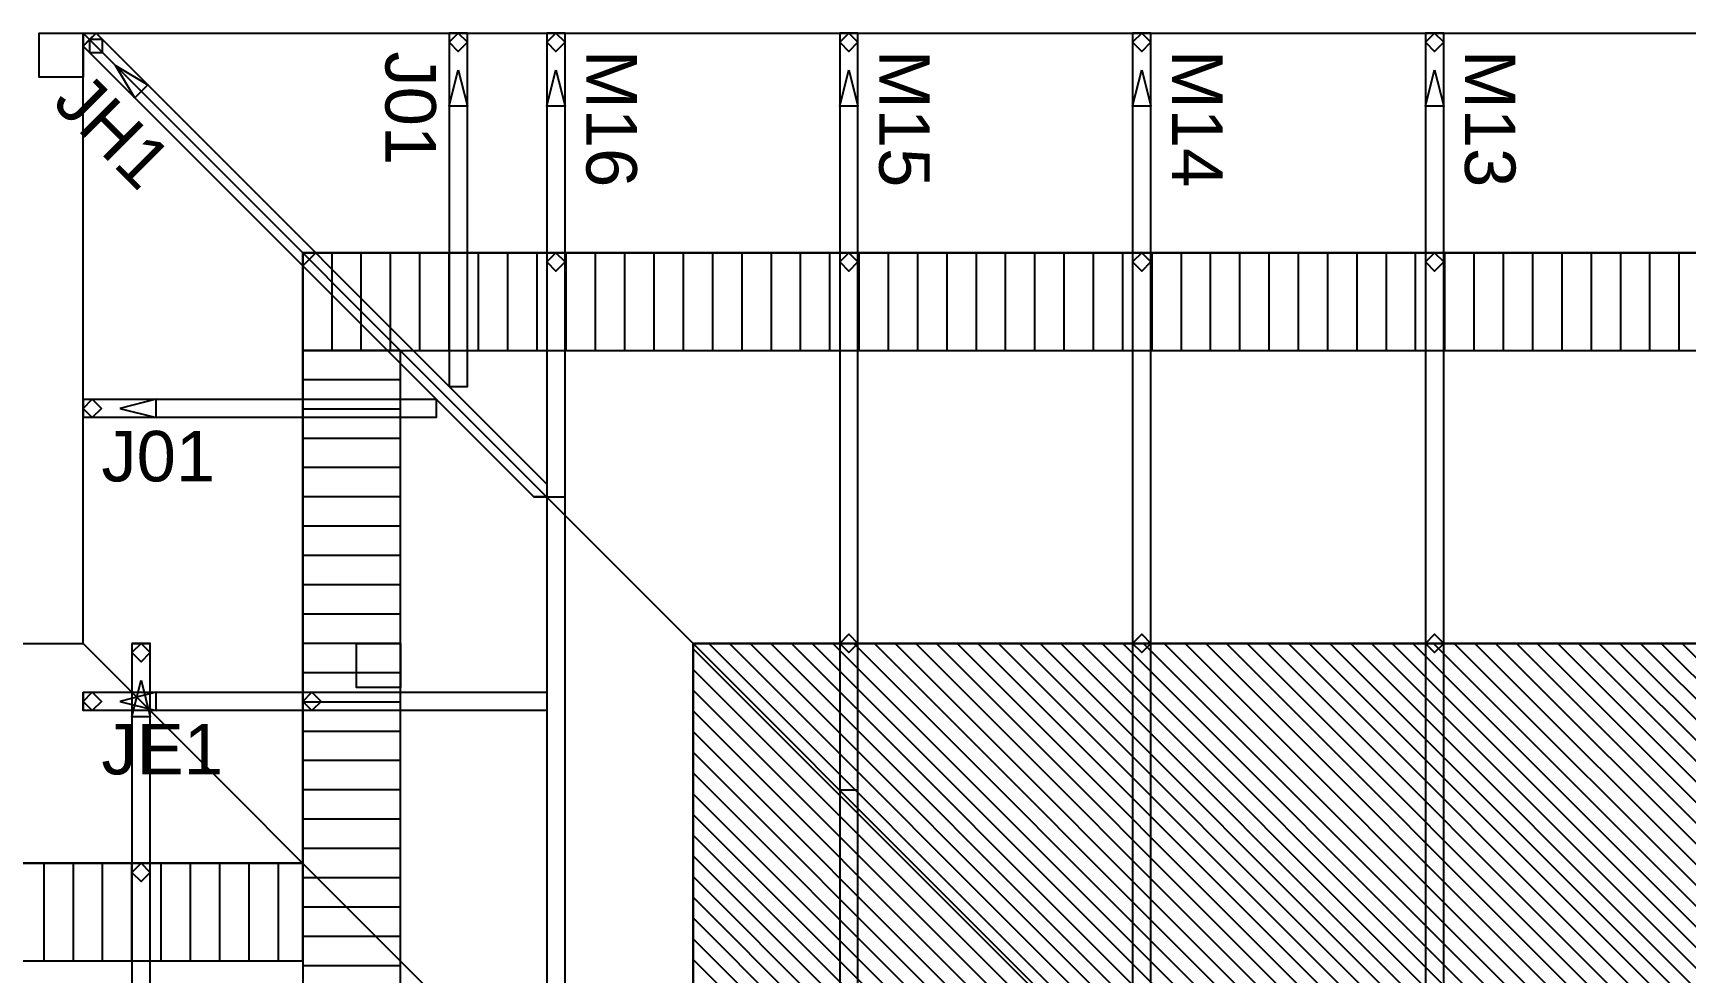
# Model space of a CAD drawing. Header units: inches. Extents: x -25328 to 8149, y -5530 to 4336.
# Drawn here: x 1270 to 1405.4, y 3184.1 to 3261.1 of the extents above; entities that cross this region are included whole.
import ezdxf

# ---------------------------------------------------------------- set-up
doc = ezdxf.new("R2010")
doc.units = ezdxf.units.IN
doc.header["$LTSCALE"] = 16
doc.header["$MEASUREMENT"] = 0
for name, color, linetype in [('1st_Floor_Labels_Engineering_Mem', 7, 'CONTINUOUS'), ('1st_Floor_Objects_Non-Associativ', 7, 'CONTINUOUS'), ('1st_Floor_Objects_Planes', 7, 'CONTINUOUS'), ('1st_Floor_Objects_Roof_Framing', 40, 'CONTINUOUS'), ('1st_Floor_Objects_Roof_Truss', 40, 'CONTINUOUS'), ('1st_Floor_Objects_Roof_Truss_Pro', 7, 'CONTINUOUS'), ('1st_Floor_Objects_Walls', 7, 'CONTINUOUS')]:
    doc.layers.add(name, color=color, linetype=linetype)
doc.styles.add('ARIAL', font='arial.ttf', dxfattribs={"height": 13.333333})

msp = doc.modelspace()

# ---------------------------------------------------------------- linework, layer by layer
at = {"layer": '1st_Floor_Objects_Non-Associativ', "color": 7}
for p, q in [((1324.05578318, 3210.65886431), (1469.62879649, 3065.08589678)), ((1325.32557383, 3211.08614092), (1471.32581797, 3065.08589678)), ((1327.02259532, 3211.08614092), (1473.02283946, 3065.08589678)), ((1328.71970836, 3211.08614092), (1474.7199525, 3065.08589678)), ((1330.41663829, 3211.08614092), (1476.41688243, 3065.08589678)), ((1332.11365977, 3211.08614092), (1478.11390391, 3065.08589678)), ((1333.81068126, 3211.08614092), (1479.8109254, 3065.08589678)), ((1335.50774852, 3211.08614092), (1481.50799266, 3065.08589678)), ((1337.20472422, 3211.08614092), (1483.20496836, 3065.08589678)), ((1338.90174571, 3211.08614092), (1484.90198985, 3065.08589678)), ((1340.59885875, 3211.08614092), (1486.59910289, 3065.08589678)), ((1342.29578868, 3211.08614092), (1488.29603282, 3065.08589678)), ((1343.99281016, 3211.08614092), (1489.9930543, 3065.08589678)), ((1345.6899232, 3211.08614092), (1491.69016734, 3065.08589678)), ((1347.38689891, 3211.08614092), (1493.38714305, 3065.08589678)), ((1349.08392039, 3211.08614092), (1495.08416453, 3065.08589678)), ((1350.78094188, 3211.08614092), (1496.78118602, 3065.08589678)), ((1352.47791758, 3211.08614092), (1498.47816172, 3065.08589678)), ((1354.17493907, 3211.08614092), (1500.17518321, 3065.08589678)), ((1355.87196055, 3211.08614092), (1501.87220469, 3065.08589678)), ((1357.56898204, 3211.08614092), (1503.56922618, 3065.08589678)), ((1359.2660493, 3211.08614092), (1505.26629344, 3065.08589678)), ((1360.96307078, 3211.08614092), (1506.96331492, 3065.08589678)), ((1362.66004649, 3211.08614092), (1508.66029063, 3065.08589678)), ((1364.35706797, 3211.08614092), (1510.35731211, 3065.08589678)), ((1366.05408946, 3211.08614092), (1512.0543336, 3065.08589678)), ((1367.75115672, 3211.08614092), (1513.75140086, 3065.08589678)), ((1369.44813243, 3211.08614092), (1515.44837657, 3065.08589678)), ((1371.14515391, 3211.08614092), (1517.14539805, 3065.08589678)), ((1372.8421754, 3211.08614092), (1518.84241954, 3065.08589678)), ((1374.53919688, 3211.08614092), (1520.53944102, 3065.08589678)), ((1376.23626414, 3211.08614092), (1522.23650828, 3065.08589678)), ((1377.93323985, 3211.08614092), (1523.93348399, 3065.08589678)), ((1379.63030711, 3211.08614092), (1525.63055125, 3065.08589678)), ((1381.32728282, 3211.08614092), (1527.32752696, 3065.08589678)), ((1383.0243043, 3211.08614092), (1529.02454844, 3065.08589678)), ((1384.72132579, 3211.08614092), (1530.72156993, 3065.08589678)), ((1386.41834727, 3211.08614092), (1532.41859141, 3065.08589678)), ((1388.11541453, 3211.08614092), (1534.11565867, 3065.08589678)), ((1389.81239024, 3211.08614092), (1535.81263438, 3065.08589678)), ((1391.5094575, 3211.08614092), (1537.50970164, 3065.08589678)), ((1393.20643321, 3211.08614092), (1539.20667735, 3065.08589678)), ((1394.90345469, 3211.08614092), (1540.90369883, 3065.08589678)), ((1396.60047618, 3211.08614092), (1542.60072032, 3065.08589678)), ((1398.29749766, 3211.08614092), (1544.2977418, 3065.08589678)), ((1399.99451915, 3211.08614092), (1545.99476329, 3065.08589678)), ((1401.69154063, 3211.08614092), (1547.69178477, 3065.08589678)), ((1403.38856211, 3211.08614092), (1549.38880626, 3065.08589678)), ((1405.0855836, 3211.08614092), (1551.08582774, 3065.08589678)), ((1324.05578318, 3208.96184283), (1467.93177501, 3065.08589678)), ((1324.05578318, 3207.2649129), (1466.2347993, 3065.08589678)), ((1324.05578318, 3205.56779986), (1464.53773204, 3065.08589678)), ((1324.05582896, 3203.87077838), (1462.84071055, 3065.08589678)), ((1324.05582896, 3202.17375689), (1461.14368907, 3065.08589678)), ((1324.05582896, 3200.47682696), (1459.44675914, 3065.08589678)), ((1324.05582896, 3198.77971392), (1457.7496461, 3065.08589678)), ((1324.05582896, 3197.08269244), (1456.05262461, 3065.08589678)), ((1324.05582896, 3195.38567095), (1454.35560313, 3065.08589678)), ((1324.05582896, 3193.68874102), (1452.65862742, 3065.08589678)), ((1324.05587474, 3191.99162799), (1450.96156016, 3065.08589678)), ((1324.05587474, 3190.2946065), (1449.26453868, 3065.08589678)), ((1324.05587474, 3188.59749346), (1447.56751719, 3065.08589678)), ((1324.05587474, 3186.90056353), (1445.87054148, 3065.08589678)), ((1324.05587474, 3185.20345049), (1444.17347422, 3065.08589678))]:
    msp.add_line(p, q, dxfattribs=at)
msp.add_lwpolyline([(1852.05628672, 3133.08595782), (1734.05630198, 3133.08742266), (1734.05481425, 3191.0864461), (1562.05778209, 3191.08507281), (1562.05778209, 3065.08589678), (1324.0563325, 3065.08589678), (1324.05578318, 3211.08614092), (1578.0552949, 3211.08614092), (1578.0552949, 3253.08412676), (1852.05628672, 3253.08833819)], close=True, dxfattribs=at).dxf.unprotected_set("ltscale", 0)
at = {"layer": '1st_Floor_Objects_Planes', "color": 70}
for p, q in [((1274.05572215, 3261.08620196), (1588.05603495, 2947.08586627)), ((1274.05572215, 3211.08595782), (1274.05572215, 3261.08620196)), ((1274.0558137, 3261.08611041), (1528.05532542, 3261.08611041)), ((1588.05601207, 2947.08595782), (1274.0558137, 3261.08611041)), ((1274.0558137, 3261.08611041), (1528.0553712, 3261.08611041)), ((1274.05585948, 3211.08577471), (1274.05585948, 3261.08611041)), ((1080.05611888, 3211.08586627), (1274.0558137, 3211.08586627)), ((1080.05611888, 3211.08586627), (1274.0558137, 3211.08586627)), ((1588.05603495, 2897.08562213), (1274.05572215, 3211.08595782)), ((1274.0558137, 3211.08586627), (1588.05601207, 2897.08562213))]:
    msp.add_line(p, q, dxfattribs=at)
at = {"layer": '1st_Floor_Objects_Planes', "color": 7}
for p, q in [((1292.05576793, 3243.08611041), (1546.05525676, 3243.08611041)), ((1292.05585948, 3193.08577471), (1292.05585948, 3243.08601885)), ((1324.05582896, 3065.08589678), (1324.05578318, 3211.08614092)), ((1324.05578318, 3211.08614092), (1578.0552949, 3211.08614092)), ((1098.05611888, 3193.08586627), (1292.0558137, 3193.08586627))]:
    msp.add_line(p, q, dxfattribs=at)
at = {"layer": '1st_Floor_Objects_Planes', "color": 210}
for p, q in [((1578.0552949, 3211.08614092), (1324.05523387, 3211.08614092)), ((1324.05523387, 3211.08614092), (1324.0563325, 3065.08589678))]:
    msp.add_line(p, q, dxfattribs=at)
at = {"layer": '1st_Floor_Objects_Roof_Framing', "color": 40}
for points in [[(1274.05585948, 3261.08611041), (1274.05585948, 3257.48607379), (1270.45586863, 3257.48607379), (1270.45586863, 3261.08611041)], [(1274.58627024, 3260.55583697), (1274.58622447, 3259.49529009), (1275.64690867, 3259.49519854), (1275.64690867, 3260.55592852)], [(1304.80590525, 3261.08611041), (1304.05590525, 3260.33611041), (1304.80590525, 3259.58601885), (1305.55590525, 3260.33611041)], [(1312.80582896, 3261.08611041), (1312.05582896, 3260.33611041), (1312.80582896, 3259.58611041), (1313.55582896, 3260.33611041)], [(1336.80582896, 3261.08611041), (1336.05582896, 3260.33611041), (1336.80582896, 3259.58611041), (1337.55582896, 3260.33611041)], [(1360.80582896, 3261.08611041), (1360.05582896, 3260.33611041), (1360.80582896, 3259.58611041), (1361.55582896, 3260.33611041)], [(1384.80582896, 3261.08611041), (1384.05582896, 3260.33611041), (1384.80582896, 3259.58611041), (1385.55582896, 3260.33611041)], [(1276.70777598, 3258.43437701), (1279.3594636, 3256.84337359), (1278.2987794, 3255.78264361)], [(1304.80590525, 3258.08611041), (1305.55590525, 3255.08611041), (1304.05590525, 3255.08611041)], [(1312.80582896, 3258.08611041), (1313.55582896, 3255.08611041), (1312.05582896, 3255.08611041)], [(1336.80582896, 3258.08611041), (1337.55582896, 3255.08611041), (1336.05582896, 3255.08611041)], [(1360.80582896, 3258.08611041), (1361.55582896, 3255.08611041), (1360.05582896, 3255.08611041)], [(1384.80582896, 3258.08611041), (1385.55582896, 3255.08611041), (1384.05582896, 3255.08611041)], [(1312.80582896, 3243.08611041), (1312.05582896, 3242.33611041), (1312.80582896, 3241.58611041), (1313.55582896, 3242.33611041)], [(1336.80582896, 3243.08611041), (1336.05582896, 3242.33611041), (1336.80582896, 3241.58611041), (1337.55582896, 3242.33611041)], [(1360.80582896, 3243.08611041), (1360.05582896, 3242.33611041), (1360.80582896, 3241.58611041), (1361.55582896, 3242.33611041)], [(1384.80582896, 3243.08611041), (1384.05582896, 3242.33611041), (1384.80582896, 3241.58611041), (1385.55582896, 3242.33611041)], [(1274.05585948, 3230.33611041), (1274.80585948, 3231.08611041), (1275.55585948, 3230.33611041), (1274.80585948, 3229.58611041)], [(1277.05585948, 3230.33611041), (1280.05585948, 3229.58611041), (1280.05585948, 3231.08611041)], [(1336.05582896, 3211.08614092), (1336.80582896, 3211.83614092), (1337.55582896, 3211.08614092), (1336.80582896, 3210.33614092)], [(1360.05582896, 3211.08614092), (1360.80582896, 3211.83614092), (1361.55582896, 3211.08614092), (1360.80582896, 3210.33614092)], [(1384.05582896, 3211.08614092), (1384.80582896, 3211.83614092), (1385.55582896, 3211.08614092), (1384.80582896, 3210.33614092)], [(1278.8060731, 3211.08586627), (1278.0560731, 3210.33586627), (1278.8060731, 3209.58586627), (1279.5560731, 3210.33586627)], [(1300.05578318, 3211.08586627), (1300.05578318, 3207.48582965), (1296.45579234, 3207.48582965), (1296.45579234, 3211.08586627)], [(1278.8060731, 3208.08586627), (1279.5560731, 3205.08586627), (1278.0560731, 3205.08586627)], [(1274.05585948, 3206.33638507), (1274.8058137, 3207.08638507), (1275.55576793, 3206.33638507), (1274.8058137, 3205.58638507)], [(1277.05585948, 3206.33629351), (1280.05585948, 3205.58629351), (1280.05585948, 3207.08629351)], [(1292.05585948, 3206.33638507), (1292.8058137, 3207.08638507), (1293.55576793, 3206.33638507), (1292.8058137, 3205.58638507)], [(1278.8060731, 3193.08586627), (1278.0560731, 3192.33586627), (1278.8060731, 3191.58586627), (1279.5560731, 3192.33586627)]]:
    msp.add_lwpolyline(points, close=True, dxfattribs=at).dxf.unprotected_set("ltscale", 0)
at = {"layer": '1st_Floor_Objects_Roof_Truss', "color": 40}
for p, q in [((1275.11658946, 3261.08611041), (1274.05595103, 3260.02528887)), ((1293.11649791, 3243.08620196), (1292.05590525, 3242.02538043)), ((1312.05573741, 3224.14687091), (1312.05578318, 3223.08614092)), ((1312.05573741, 3224.14687091), (1312.05578318, 3223.08614092)), ((1310.99514476, 3223.08614092), (1312.05578318, 3223.08614092)), ((1310.99514476, 3223.08614092), (1312.05578318, 3223.08614092)), ((1312.05582896, 3223.08614092), (1313.55587474, 3223.08614092)), ((1312.05582896, 3223.08614092), (1313.55587474, 3223.08614092)), ((1278.0560731, 3211.08586627), (1279.5560731, 3211.08586627)), ((1336.05582896, 3211.08614092), (1337.55582896, 3211.08614092)), ((1336.05582896, 3211.08614092), (1337.55582896, 3211.08614092)), ((1336.05582896, 3211.08614092), (1337.55582896, 3211.08614092)), ((1336.05582896, 3211.08614092), (1337.55582896, 3211.08614092)), ((1360.05582896, 3211.08614092), (1361.55587474, 3211.08614092)), ((1360.05582896, 3211.08614092), (1361.55587474, 3211.08614092)), ((1360.05582896, 3211.08614092), (1361.55587474, 3211.08614092)), ((1360.05582896, 3211.08614092), (1361.55587474, 3211.08614092)), ((1384.05582896, 3211.08614092), (1385.55582896, 3211.08614092)), ((1384.05582896, 3211.08614092), (1385.55582896, 3211.08614092)), ((1384.05582896, 3211.08614092), (1385.55582896, 3211.08614092)), ((1384.05582896, 3211.08614092), (1385.55582896, 3211.08614092)), ((1274.05585948, 3207.08629351), (1274.05585948, 3205.58638507)), ((1292.05585948, 3207.08629351), (1292.05585948, 3205.58638507)), ((1312.05582896, 3207.08629351), (1312.05582896, 3205.58638507)), ((1312.05582896, 3207.08629351), (1312.05582896, 3205.58638507)), ((1336.05582896, 3199.08614092), (1337.55582896, 3199.08614092)), ((1336.05582896, 3199.08614092), (1337.55582896, 3199.08614092)), ((1278.0560731, 3193.08586627), (1279.5560731, 3193.08586627))]:
    msp.add_line(p, q, dxfattribs=at)
for points in [[(1275.11672679, 3261.0859273), (1312.05578318, 3224.14687091), (1312.05578318, 3223.08614092), (1310.99519053, 3223.08614092), (1274.05604258, 3260.02528887), (1274.5863618, 3260.55556231)], [(1312.05582896, 3261.08611041), (1312.05587474, 3057.0859273), (1312.80587474, 3057.0859273), (1313.55587474, 3057.0859273), (1313.55582896, 3261.08611041), (1312.80582896, 3261.08611041)], [(1336.05582896, 3261.08611041), (1336.05587474, 3057.0859273), (1336.80587474, 3057.0859273), (1337.55587474, 3057.0859273), (1337.55582896, 3261.08611041), (1336.80582896, 3261.08611041)], [(1360.05582896, 3261.08611041), (1360.05587474, 3057.0859273), (1360.80587474, 3057.0859273), (1361.55587474, 3057.0859273), (1361.55582896, 3261.08611041), (1360.80582896, 3261.08611041)], [(1384.05582896, 3261.08611041), (1384.05587474, 3057.0859273), (1384.80587474, 3057.0859273), (1385.55587474, 3057.0859273), (1385.55582896, 3261.08611041), (1384.80582896, 3261.08611041)], [(1278.0560731, 3211.08586627), (1278.0560731, 3133.08586627), (1278.8060731, 3133.08586627), (1279.5560731, 3133.08586627), (1279.5560731, 3211.08586627), (1278.8060731, 3211.08586627)], [(1274.05585948, 3207.08629351), (1312.05582896, 3207.08629351), (1312.05582896, 3206.33629351), (1312.05582896, 3205.58629351), (1274.05585948, 3205.58629351), (1274.05585948, 3206.33629351)]]:
    msp.add_lwpolyline(points, close=True, dxfattribs=at).dxf.unprotected_set("ltscale", 0)
at = {"layer": '1st_Floor_Objects_Roof_Truss_Pro', "color": 7}
for p, q in [((1304.05585948, 3261.08611041), (1305.55585948, 3261.08611041)), ((1304.05585948, 3243.08611041), (1305.55590525, 3243.08611041)), ((1304.05585948, 3232.14684039), (1305.55590525, 3232.14684039)), ((1304.05585948, 3232.14684039), (1305.55590525, 3232.14684039)), ((1274.05585948, 3231.08611041), (1274.05585948, 3229.58611041)), ((1292.05585948, 3231.08611041), (1292.05585948, 3229.58611041)), ((1302.99526683, 3231.08611041), (1302.99526683, 3229.58611041)), ((1302.99526683, 3231.08611041), (1302.99526683, 3229.58611041))]:
    msp.add_line(p, q, dxfattribs=at)
for points in [[(1304.05585948, 3261.08611041), (1304.05585948, 3232.14674883), (1304.80590525, 3232.14674883), (1305.55590525, 3232.14674883), (1305.55585948, 3261.08611041), (1304.80585948, 3261.08611041)], [(1274.05585948, 3231.08611041), (1302.99526683, 3231.08611041), (1302.99526683, 3230.33611041), (1302.99526683, 3229.58611041), (1274.05585948, 3229.58611041), (1274.05585948, 3230.33611041)]]:
    msp.add_lwpolyline(points, close=True, dxfattribs=at).dxf.unprotected_set("ltscale", 0)
at = {"layer": '1st_Floor_Objects_Walls', "color": 7}
for p, q in [((1292.05576793, 3235.08614092), (1292.05576793, 3243.08611041)), ((1294.45577708, 3235.08614092), (1294.45577708, 3243.08611041)), ((1296.85578624, 3235.08614092), (1296.85578624, 3243.08611041)), ((1299.25579539, 3235.08614092), (1299.25579539, 3243.08611041)), ((1301.65580455, 3235.08614092), (1301.65580455, 3243.08611041)), ((1304.0558137, 3235.08614092), (1304.0558137, 3243.08611041)), ((1306.45582286, 3235.08614092), (1306.45582286, 3243.08611041)), ((1308.85583201, 3235.08614092), (1308.85583201, 3243.08611041)), ((1311.25584117, 3235.08614092), (1311.25584117, 3243.08611041)), ((1313.65585032, 3235.08614092), (1313.65585032, 3243.08611041)), ((1316.05585948, 3235.08614092), (1316.05585948, 3243.08611041)), ((1318.45586863, 3235.08614092), (1318.45586863, 3243.08611041)), ((1320.85587779, 3235.08614092), (1320.85587779, 3243.08611041)), ((1323.25588694, 3235.08614092), (1323.25588694, 3243.08611041)), ((1325.6558961, 3235.08614092), (1325.6558961, 3243.08611041)), ((1328.05590525, 3235.08614092), (1328.05590525, 3243.08611041)), ((1330.45591441, 3235.08614092), (1330.45591441, 3243.08611041)), ((1332.85592357, 3235.08614092), (1332.85592357, 3243.08611041)), ((1335.25593272, 3235.08614092), (1335.25593272, 3243.08611041)), ((1337.65594188, 3235.08614092), (1337.65594188, 3243.08611041)), ((1340.05595103, 3235.08614092), (1340.05595103, 3243.08611041)), ((1342.45596019, 3235.08614092), (1342.45596019, 3243.08611041)), ((1344.85596934, 3235.08614092), (1344.85596934, 3243.08611041)), ((1347.2559785, 3235.08614092), (1347.2559785, 3243.08611041)), ((1349.65598765, 3235.08614092), (1349.65598765, 3243.08611041)), ((1352.05599681, 3235.08614092), (1352.05599681, 3243.08611041)), ((1354.45600596, 3235.08614092), (1354.45600596, 3243.08611041)), ((1356.85601512, 3235.08614092), (1356.85601512, 3243.08611041)), ((1359.25602427, 3235.08614092), (1359.25602427, 3243.08611041)), ((1361.65603343, 3235.08614092), (1361.65603343, 3243.08611041)), ((1364.05604258, 3235.08614092), (1364.05604258, 3243.08611041)), ((1366.45605174, 3235.08614092), (1366.45605174, 3243.08611041)), ((1368.85606089, 3235.08614092), (1368.85606089, 3243.08611041)), ((1371.25607005, 3235.08614092), (1371.25607005, 3243.08611041)), ((1373.6560792, 3235.08614092), (1373.6560792, 3243.08611041)), ((1376.05608836, 3235.08614092), (1376.05608836, 3243.08611041)), ((1378.45609752, 3235.08614092), (1378.45609752, 3243.08611041)), ((1380.85610667, 3235.08614092), (1380.85610667, 3243.08611041)), ((1383.25611583, 3235.08614092), (1383.25611583, 3243.08611041)), ((1385.65612498, 3235.08614092), (1385.65612498, 3243.08611041)), ((1388.05613414, 3235.08614092), (1388.05613414, 3243.08611041)), ((1390.45614329, 3235.08614092), (1390.45614329, 3243.08611041)), ((1392.85615245, 3235.08614092), (1392.85615245, 3243.08611041)), ((1395.2561616, 3235.08614092), (1395.2561616, 3243.08611041)), ((1397.65617076, 3235.08614092), (1397.65617076, 3243.08611041)), ((1400.05617991, 3235.08614092), (1400.05617991, 3243.08611041)), ((1402.45618907, 3235.08614092), (1402.45618907, 3243.08611041)), ((1404.85619822, 3235.08614092), (1404.85619822, 3243.08611041)), ((1300.05578318, 3235.08586627), (1292.05576793, 3235.08586627)), ((1300.05578318, 3232.68590289), (1292.05576793, 3232.68590289)), ((1300.05578318, 3230.28593951), (1292.05576793, 3230.28593951)), ((1300.05578318, 3227.88597613), (1292.05576793, 3227.88597613)), ((1300.05578318, 3225.48601275), (1292.05576793, 3225.48601275)), ((1300.05578318, 3223.08604937), (1292.05576793, 3223.08604937)), ((1300.05578318, 3220.68608599), (1292.05576793, 3220.68608599)), ((1300.05578318, 3218.28612261), (1292.05576793, 3218.28612261)), ((1300.05578318, 3215.88615924), (1292.05576793, 3215.88615924)), ((1300.05578318, 3213.48619586), (1292.05576793, 3213.48619586)), ((1300.05578318, 3211.08623248), (1292.05576793, 3211.08623248)), ((1300.05578318, 3208.6862691), (1292.05576793, 3208.6862691)), ((1300.05578318, 3206.28630572), (1292.05576793, 3206.28630572)), ((1300.05578318, 3203.88634234), (1292.05576793, 3203.88634234)), ((1300.05578318, 3201.48637896), (1292.05576793, 3201.48637896)), ((1300.05578318, 3199.08641558), (1292.05576793, 3199.08641558)), ((1300.05578318, 3196.6864522), (1292.05576793, 3196.6864522)), ((1300.05578318, 3194.28648882), (1292.05576793, 3194.28648882)), ((1270.85723582, 3185.08589678), (1270.85723582, 3193.08586627)), ((1273.25724498, 3185.08589678), (1273.25724498, 3193.08586627)), ((1275.65725413, 3185.08589678), (1275.65725413, 3193.08586627)), ((1278.05726329, 3185.08589678), (1278.05726329, 3193.08586627)), ((1280.45727244, 3185.08589678), (1280.45727244, 3193.08586627)), ((1282.8572816, 3185.08589678), (1282.8572816, 3193.08586627)), ((1285.25729075, 3185.08589678), (1285.25729075, 3193.08586627)), ((1287.65729991, 3185.08589678), (1287.65729991, 3193.08586627)), ((1290.05730906, 3185.08589678), (1290.05730906, 3193.08586627)), ((1300.05578318, 3191.88652545), (1292.05576793, 3191.88652545)), ((1300.05578318, 3189.48656207), (1292.05576793, 3189.48656207)), ((1300.05578318, 3187.08659869), (1292.05576793, 3187.08659869)), ((1300.05578318, 3184.68663531), (1292.05576793, 3184.68663531))]:
    msp.add_line(p, q, dxfattribs=at)
for points in [[(1292.05576793, 3235.08614092), (1554.05481425, 3235.08614092), (1554.05481425, 3243.08611041), (1292.05576793, 3243.08611041)], [(1292.05576793, 3235.08614092), (1554.05481425, 3235.08614092), (1554.05481425, 3243.08611041), (1292.05576793, 3243.08611041)], [(1300.05578318, 3065.08589678), (1300.05578318, 3235.08586627), (1292.05576793, 3235.08586627), (1292.0558137, 3065.08589678)], [(1300.05578318, 3065.08589678), (1300.05578318, 3235.08586627), (1292.05576793, 3235.08586627), (1292.0558137, 3065.08589678)], [(1098.05767527, 3185.08589678), (1292.05585948, 3185.08589678), (1292.05585948, 3193.08586627), (1098.05767527, 3193.08586627)], [(1098.05767527, 3185.08589678), (1292.05585948, 3185.08589678), (1292.05585948, 3193.08586627), (1098.05767527, 3193.08586627)]]:
    msp.add_lwpolyline(points, close=True, dxfattribs=at).dxf.unprotected_set("ltscale", 0)

# ---------------------------------------------------------------- texts
at = {"layer": '1st_Floor_Labels_Engineering_Mem', "color": 7, "char_height": 4.139999986, "attachment_point": 1, "style": 'ARIAL'}
for s, insert, rotation in [('J01', (1302.96835032, 3259.58611041), 270), ('M16', (1319.43465892, 3259.70201617), 270.0000136604), ('M15', (1343.43465892, 3259.70201617), 270.0000136604), ('M14', (1367.43465892, 3259.70201617), 270.0000136604), ('M13', (1391.43465892, 3259.70201617), 270.0000136604), ('JH1', (1274.34768382, 3258.19551592), 315.0000046673), ('J01', (1275.55585948, 3228.49864703), 0.0000025045), ('JE1', (1275.55585948, 3204.49883013), 0.0000025045)]:
    msp.add_mtext(s, dxfattribs=dict(at, insert=insert, rotation=rotation))

doc.saveas('drawing.dxf')
